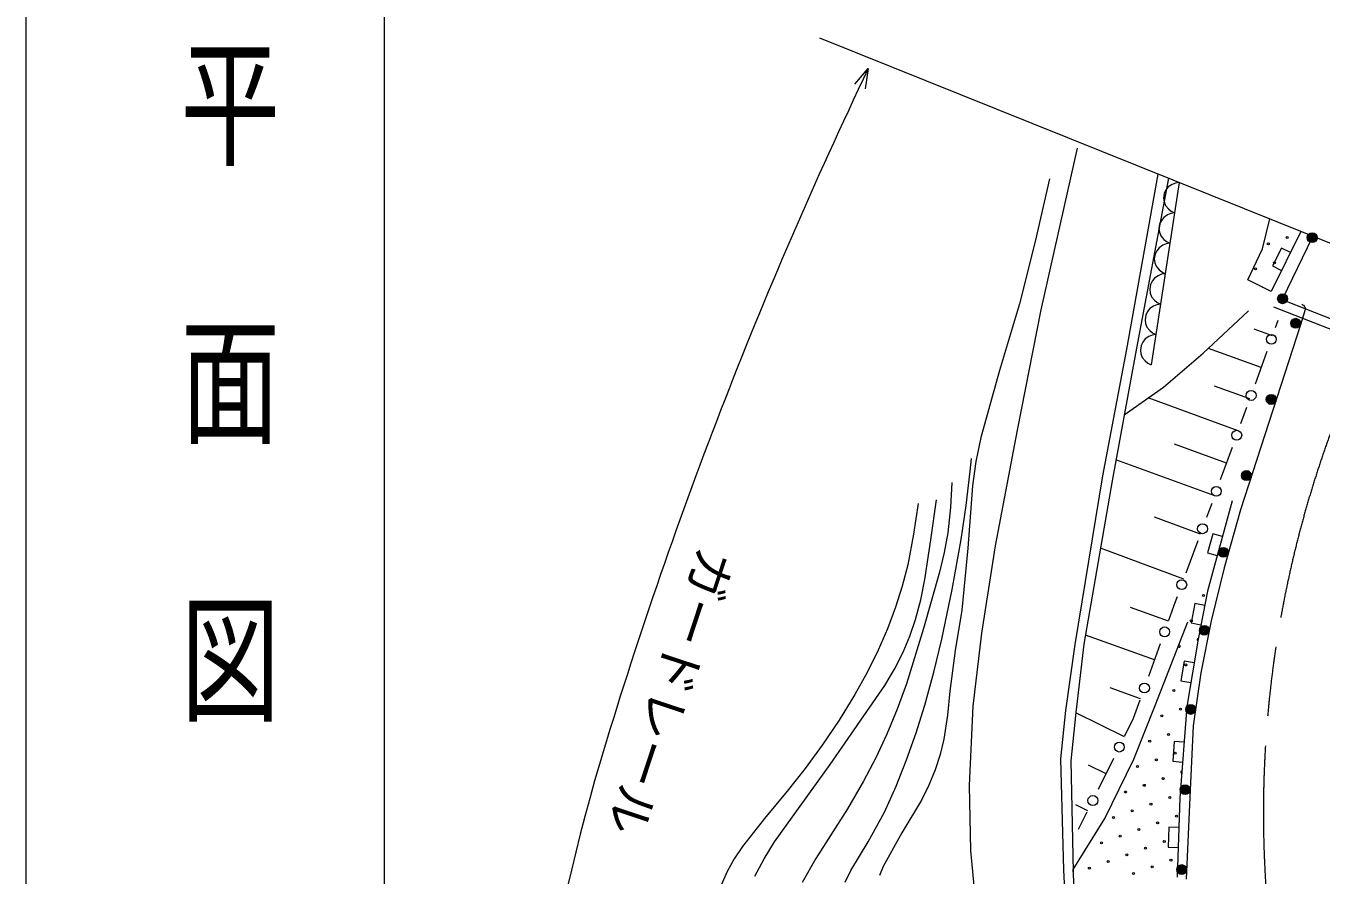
# Model space of a CAD drawing. Units: millimetres, scale not verified. Extents: x 30705 to 670705, y 16818 to 376818.
# Drawn here: x 30705 to 95802, y 295914 to 338617 of the extents above; entities that cross this region are included whole.
import ezdxf
from ezdxf.enums import TextEntityAlignment as Align

# ---------------------------------------------------------------- set-up
doc = ezdxf.new("R2010")
doc.units = ezdxf.units.MM
doc.header["$LTSCALE"] = 1000
doc.linetypes.add('CHAIN', pattern=[18.5, 12, -1.5, 3.5, -1.5])
doc.layers.add('S-SUV', color=7, linetype='Continuous', lineweight=13)
doc.styles.add('@ＭＳ ゴシック', font='')
doc.styles.add('ＭＳ ゴシック', font='')
doc.styles.get('@ＭＳ ゴシック').set_extended_font_data('@MS Gothic')
doc.styles.get('ＭＳ ゴシック').set_extended_font_data('MS Gothic')

msp = doc.modelspace()

# ---------------------------------------------------------------- linework, layer by layer
at = {"layer": 'S-SUV'}
for p, q in [((30705, 376818), (30705, 16818)), ((48705, 366818), (48705, 16818)), ((98443, 326807), (70601, 338007)), ((72366, 335681), (73042, 336472)), ((73042, 336472), (72887, 335444)), ((83549, 332468), (81720, 324342)), ((82151, 330923), (81424, 327777)), ((86033, 322365), (87615, 331163)), ((88138, 330952), (86467, 322138)), ((88661, 330742), (87264, 321568)), ((88477, 330711), (88314, 330642)), ((88661, 330742), (88477, 330711)), ((87921, 330194), (87885, 329957)), ((88006, 330365), (87921, 330194)), ((88123, 330519), (88006, 330365)), ((88314, 330642), (88123, 330519)), ((87885, 329957), (87915, 329768)), ((87915, 329768), (87981, 329586)), ((87981, 329586), (88126, 329411)), ((88126, 329411), (88262, 329301)), ((87773, 328836), (87688, 328665)), ((87890, 328990), (87773, 328836)), ((88081, 329113), (87890, 328990)), ((88244, 329182), (88081, 329113)), ((88429, 329213), (88244, 329182)), ((88262, 329301), (88429, 329213)), ((92853, 327399), (93217, 328909)), ((87688, 328665), (87652, 328428)), ((87652, 328428), (87682, 328239)), ((87682, 328239), (87748, 328057)), ((94784, 328279), (93286, 325260)), ((81424, 327777), (80636, 324639)), ((87657, 327461), (87540, 327307)), ((87848, 327584), (87657, 327461)), ((87748, 328057), (87893, 327882)), ((88011, 327653), (87848, 327584)), ((87893, 327882), (88029, 327772)), ((88196, 327684), (88011, 327653)), ((88029, 327772), (88196, 327684)), ((93809, 327440), (93365, 326544)), ((94257, 327217), (93809, 327440)), ((95353, 327970), (93866, 324897)), ((87455, 327136), (87419, 326899)), ((87419, 326899), (87449, 326710)), ((87540, 327307), (87455, 327136)), ((92127, 325841), (92853, 327399)), ((87449, 326710), (87515, 326528)), ((87515, 326528), (87661, 326354)), ((87661, 326354), (87796, 326243)), ((87963, 326155), (87778, 326124)), ((87796, 326243), (87963, 326155)), ((93365, 326544), (93813, 326322)), ((87222, 325607), (87186, 325370)), ((87307, 325778), (87222, 325607)), ((87424, 325932), (87307, 325778)), ((87615, 326055), (87424, 325932)), ((87778, 326124), (87615, 326055)), ((93286, 325260), (92127, 325841)), ((87186, 325370), (87216, 325181)), ((87216, 325181), (87282, 324999)), ((87282, 324999), (87428, 324825)), ((93663, 324919), (102241, 321559)), ((80636, 324639), (79638, 321292)), ((81720, 324342), (80518, 318289)), ((87074, 324249), (86989, 324078)), ((87192, 324403), (87074, 324249)), ((87382, 324526), (87192, 324403)), ((87545, 324595), (87382, 324526)), ((87428, 324825), (87563, 324714)), ((87730, 324626), (87545, 324595)), ((87563, 324714), (87730, 324626)), ((89875, 322156), (92161, 324293)), ((102036, 321115), (93423, 324474)), ((94829, 324617), (94872, 324598)), ((94872, 324598), (94916, 324568)), ((94991, 324302), (94914, 324064)), ((94916, 324568), (94955, 324526)), ((94955, 324526), (94977, 324489)), ((94977, 324489), (94996, 324441)), ((95001, 324345), (94991, 324302)), ((94996, 324441), (95003, 324390)), ((95003, 324390), (95001, 324345)), ((86989, 324078), (86953, 323841)), ((86953, 323841), (86983, 323652)), ((86983, 323652), (87049, 323470)), ((94761, 323587), (93383, 319296)), ((93514, 323449), (93647, 323820)), ((94914, 324064), (94761, 323587)), ((87150, 322997), (86959, 322874)), ((87049, 323470), (87195, 323296)), ((87313, 323066), (87150, 322997)), ((87195, 323296), (87331, 323185)), ((87497, 323097), (87313, 323066)), ((87331, 323185), (87497, 323097)), ((93362, 323028), (92440, 323360)), ((84830, 315986), (86033, 322365)), ((86757, 322549), (86721, 322312)), ((86721, 322312), (86750, 322123)), ((86841, 322720), (86757, 322549)), ((86959, 322874), (86841, 322720)), ((92793, 321445), (90137, 322401)), ((92498, 320626), (93087, 322264)), ((86467, 322138), (85301, 315744)), ((86750, 322123), (86817, 321941)), ((86817, 321941), (86962, 321767)), ((86962, 321767), (87098, 321656)), ((87098, 321656), (87264, 321568)), ((87879, 320454), (89875, 322156)), ((79638, 321292), (78695, 317917)), ((85904, 319052), (87879, 320454)), ((92223, 319862), (90451, 320499)), ((91642, 318255), (87107, 319906)), ((93383, 319296), (91747, 314275)), ((91776, 318625), (91938, 319070)), ((91938, 319070), (92072, 319441)), ((78695, 317917), (78456, 316710)), ((80518, 318289), (79424, 312474)), ((91048, 316624), (88429, 317578)), ((90750, 315806), (91345, 317441)), ((78163, 316220), (78195, 316538)), ((78195, 316538), (78227, 316857)), ((78456, 316710), (78277, 315493)), ((90454, 314993), (85493, 316799)), ((77968, 314503), (78163, 316220)), ((83441, 307504), (84830, 315986)), ((85301, 315744), (83879, 307526)), ((77243, 315660), (77174, 314394)), ((78277, 315493), (78042, 312362)), ((75553, 314596), (75319, 313057)), ((76188, 312776), (76474, 314780)), ((77713, 312795), (77968, 314503)), ((91340, 314737), (90090, 310188)), ((90157, 314178), (90319, 314622)), ((77174, 314394), (77045, 313126)), ((89739, 313051), (87435, 313905)), ((90062, 313920), (90157, 314178)), ((91747, 314275), (90928, 311357)), ((77045, 313126), (76865, 312128)), ((75319, 313057), (75023, 311520)), ((75886, 310771), (76188, 312776)), ((77255, 310280), (77713, 312795)), ((79424, 312474), (78731, 308073)), ((89018, 311108), (89623, 312739)), ((90365, 313077), (90100, 312113)), ((90847, 312944), (90365, 313077)), ((76865, 312128), (76626, 311139)), ((78042, 312362), (77747, 309232)), ((88903, 310796), (84713, 312350)), ((90100, 312113), (90583, 311980)), ((75023, 311520), (74749, 310445)), ((90928, 311357), (90282, 308697)), ((75678, 309762), (75886, 310771)), ((76626, 311139), (75823, 308322)), ((74749, 310445), (74416, 309386)), ((76739, 307785), (77255, 310280)), ((88485, 309669), (88580, 309926)), ((90090, 310188), (89616, 307785)), ((74416, 309386), (74010, 308298)), ((75413, 308774), (75678, 309762)), ((77747, 309232), (77415, 307214)), ((88133, 308691), (86225, 309376)), ((88150, 308738), (88485, 309669)), ((89459, 309574), (89266, 308593)), ((89950, 309477), (89459, 309574)), ((75127, 307929), (75413, 308774)), ((87466, 304439), (89102, 308644)), ((89266, 308593), (89756, 308496)), ((90282, 308697), (89764, 306079)), ((74010, 308298), (73547, 307233)), ((74790, 307118), (75127, 307929)), ((75823, 308322), (74965, 305528)), ((78731, 308073), (78292, 304412)), ((87430, 306734), (83957, 307981)), ((76344, 306112), (76739, 307785)), ((82973, 304187), (83441, 307504)), ((83879, 307526), (83476, 304083)), ((87136, 305915), (87725, 307552)), ((89616, 307785), (89054, 304394)), ((73547, 307233), (72987, 306103)), ((74359, 306263), (74790, 307118)), ((77415, 307214), (77141, 305171)), ((88923, 306664), (88760, 305678)), ((89417, 306583), (88923, 306664)), ((72987, 306103), (72373, 305002)), ((73879, 305443), (74359, 306263)), ((75890, 304451), (76344, 306112)), ((89764, 306079), (89375, 303418)), ((71124, 301481), (73879, 305443)), ((74965, 305528), (74501, 304252)), ((86728, 304777), (85206, 305323)), ((88760, 305678), (89253, 305596)), ((72373, 305002), (71573, 303709)), ((77141, 305171), (77018, 303956)), ((86376, 303798), (86710, 304729)), ((74501, 304252), (73981, 302998)), ((75455, 303067), (75890, 304451)), ((78292, 304412), (78107, 300424)), ((82724, 301756), (82973, 304187)), ((83476, 304083), (83220, 301662)), ((85916, 302868), (83475, 304076)), ((86390, 301736), (87466, 304439)), ((89054, 304394), (88706, 299802)), ((71573, 303709), (70723, 302448)), ((77018, 303956), (76837, 302756)), ((85940, 302917), (86376, 303798)), ((89375, 303418), (89200, 299839)), ((73981, 302998), (73418, 301805)), ((74967, 301712), (75455, 303067)), ((76837, 302756), (76651, 301982)), ((70723, 302448), (69873, 301275)), ((88419, 302634), (88344, 301637)), ((88918, 302596), (88419, 302634)), ((68337, 297579), (71124, 301481)), ((73418, 301805), (72797, 300631)), ((74440, 300378), (74967, 301712)), ((76651, 301982), (76404, 301212)), ((82867, 296180), (82724, 301756)), ((83220, 301662), (83344, 296083)), ((84996, 301008), (84119, 301442)), ((84610, 300228), (85381, 301788)), ((84928, 298765), (86390, 301736)), ((88344, 301637), (88842, 301599)), ((69873, 301275), (68970, 300132)), ((76404, 301212), (76091, 300442)), ((68970, 300132), (67822, 298765)), ((72797, 300631), (71993, 299250)), ((73861, 299077), (74440, 300378)), ((76091, 300442), (75718, 299685)), ((78107, 300424), (78176, 297147)), ((75718, 299685), (74727, 298035)), ((88706, 299802), (88573, 295810)), ((89200, 299839), (89024, 295708)), ((71993, 299250), (71138, 297900)), ((73035, 297586), (73861, 299077)), ((84075, 299148), (83474, 299445)), ((83615, 298218), (84051, 299099)), ((67822, 298765), (66713, 297352)), ((83337, 296191), (84928, 298765)), ((88157, 298322), (88123, 297323)), ((88656, 298305), (88157, 298322)), ((67811, 296731), (68337, 297579)), ((71138, 297900), (70411, 296743)), ((72164, 296137), (73035, 297586)), ((74727, 298035), (73784, 296348)), ((66713, 297352), (66302, 296724)), ((78176, 297147), (78391, 294862)), ((88123, 297323), (88623, 297306)), ((66302, 296724), (65939, 296057)), ((67341, 295858), (67811, 296731)), ((70411, 296743), (69728, 295541)), ((73784, 296348), (73611, 295888)), ((83506, 293444), (83337, 296191)), ((65939, 296057), (65659, 295445)), ((71875, 295557), (72164, 296137)), ((83013, 293359), (82867, 296180))]:
    msp.add_line(p, q, dxfattribs=at)
for centre, radius in [((95353, 327970), 249), ((95353, 327970), 220), ((95353, 327970), 191), ((95353, 327970), 161), ((95353, 327970), 132), ((93151, 327661), 49.8), ((94102, 327971), 49.8), ((95353, 327970), 97.5), ((95353, 327970), 67.5), ((95353, 327970), 38.7), ((95353, 327970), 7.5), ((92511, 326400), 49.8), ((93462, 326710), 49.8), ((93866, 324897), 249), ((93866, 324897), 220), ((93866, 324897), 191), ((93866, 324897), 161), ((93866, 324897), 132), ((93866, 324897), 97.5), ((93866, 324897), 67.5), ((93866, 324897), 38.7), ((93866, 324897), 7.5), ((94524, 323663), 249), ((94524, 323663), 220), ((94524, 323663), 191), ((94524, 323663), 161), ((94524, 323663), 132), ((94524, 323663), 97.5), ((94524, 323663), 67.5), ((94524, 323663), 38.7), ((94524, 323663), 7.5), ((93301, 322856), 249), ((92285, 320033), 249), ((93294, 319833), 249), ((93294, 319833), 220), ((93294, 319833), 191), ((93294, 319833), 161), ((93294, 319833), 132), ((93294, 319833), 97.5), ((93294, 319833), 67.5), ((93294, 319833), 38.7), ((93294, 319833), 7.5), ((91561, 318033), 249), ((92050, 316008), 249), ((92050, 316008), 220), ((92050, 316008), 191), ((92050, 316008), 161), ((92050, 316008), 132), ((92050, 316008), 97.5), ((92050, 316008), 67.5), ((92050, 316008), 38.7), ((92050, 316008), 7.5), ((90535, 315214), 249), ((89843, 313330), 249), ((90891, 312146), 249), ((90891, 312146), 220), ((90891, 312146), 191), ((90891, 312146), 161), ((90891, 312146), 132), ((90891, 312146), 97.5), ((90891, 312146), 67.5), ((90891, 312146), 38.7), ((90891, 312146), 7.5), ((88799, 310517), 249), ((89885, 309977), 49.8), ((89279, 308700), 49.8), ((87938, 308145), 249), ((89934, 308220), 249), ((89934, 308220), 220), ((89934, 308220), 191), ((89934, 308220), 161), ((89934, 308220), 132), ((89934, 308220), 97.5), ((89934, 308220), 67.5), ((89934, 308220), 38.7), ((89934, 308220), 7.5), ((89007, 306480), 49.8), ((86923, 305322), 249), ((88401, 305203), 49.8), ((88736, 304261), 49.8), ((89245, 304245), 249), ((89245, 304245), 220), ((89245, 304245), 191), ((89245, 304245), 161), ((89245, 304245), 132), ((89245, 304245), 97.5), ((89245, 304245), 67.5), ((89245, 304245), 38.7), ((89245, 304245), 7.5), ((87794, 303925), 49.8), ((88129, 302983), 49.8), ((85661, 302352), 249), ((87187, 302648), 49.8), ((88465, 302041), 49.8), ((86580, 301370), 49.8), ((87522, 301706), 49.8), ((87858, 300764), 49.8), ((85974, 300093), 49.8), ((86916, 300428), 49.8), ((88969, 300211), 249), ((88969, 300211), 220), ((88969, 300211), 191), ((88969, 300211), 161), ((88969, 300211), 132), ((88969, 300211), 97.5), ((88969, 300211), 67.5), ((88969, 300211), 38.7), ((88969, 300211), 7.5), ((84330, 299664), 249), ((87251, 299486), 49.8), ((88193, 299822), 49.8), ((85367, 298815), 49.8), ((86309, 299151), 49.8), ((88529, 298880), 49.8), ((86644, 298209), 49.8), ((87587, 298544), 49.8), ((84760, 297538), 49.8), ((85702, 297873), 49.8), ((87922, 297602), 49.8), ((86038, 296931), 49.8), ((86980, 297267), 49.8), ((84154, 296261), 49.8), ((85096, 296596), 49.8), ((87315, 296325), 49.8), ((88257, 296660), 49.8), ((88795, 296190), 249), ((88795, 296190), 220), ((88795, 296190), 191), ((88795, 296190), 161), ((88795, 296190), 132), ((88795, 296190), 97.5), ((88795, 296190), 67.5), ((88795, 296190), 38.7), ((88795, 296190), 7.5), ((86373, 295989), 49.8)]:
    msp.add_circle(centre, radius, dxfattribs=at)
for centre, radius, start, end in [((291720, 231900), 242395, 154.44287, 163.30225), ((92821, 325449), 49.8, 24.49286, 102.23877), ((91370, 314752), 49.8, 221.89087, 224.1153), ((88672, 307422), 49.8, 190.08801, 127.41132), ((89614, 307758), 49.8, 82.94455, 257.43958), ((164972, 270737), 109836, 163.71021, 179.17627), ((88800, 301099), 49.8, 80.45862, 270.87277)]:
    msp.add_arc(centre, radius, start, end, dxfattribs=at)
at = {"layer": 'S-SUV', "linetype": 'CHAIN'}
msp.add_arc((148683, 299038), 55782, 157.52734, 189.37646, dxfattribs=at)

# ---------------------------------------------------------------- texts
at = {"layer": 'S-SUV', "style": '@ＭＳ ゴシック', "width": 1.4}
msp.add_text('平  面  図', height=3666, rotation=270, dxfattribs=at).set_placement((37982, 338292), align=Align.BOTTOM_LEFT)
at = {"layer": 'S-SUV', "style": 'ＭＳ ゴシック'}
msp.add_text('ガードレール', height=1833, rotation=251.7, dxfattribs=at).set_placement((64077, 312674), align=Align.BOTTOM_LEFT)

doc.saveas('drawing.dxf')
